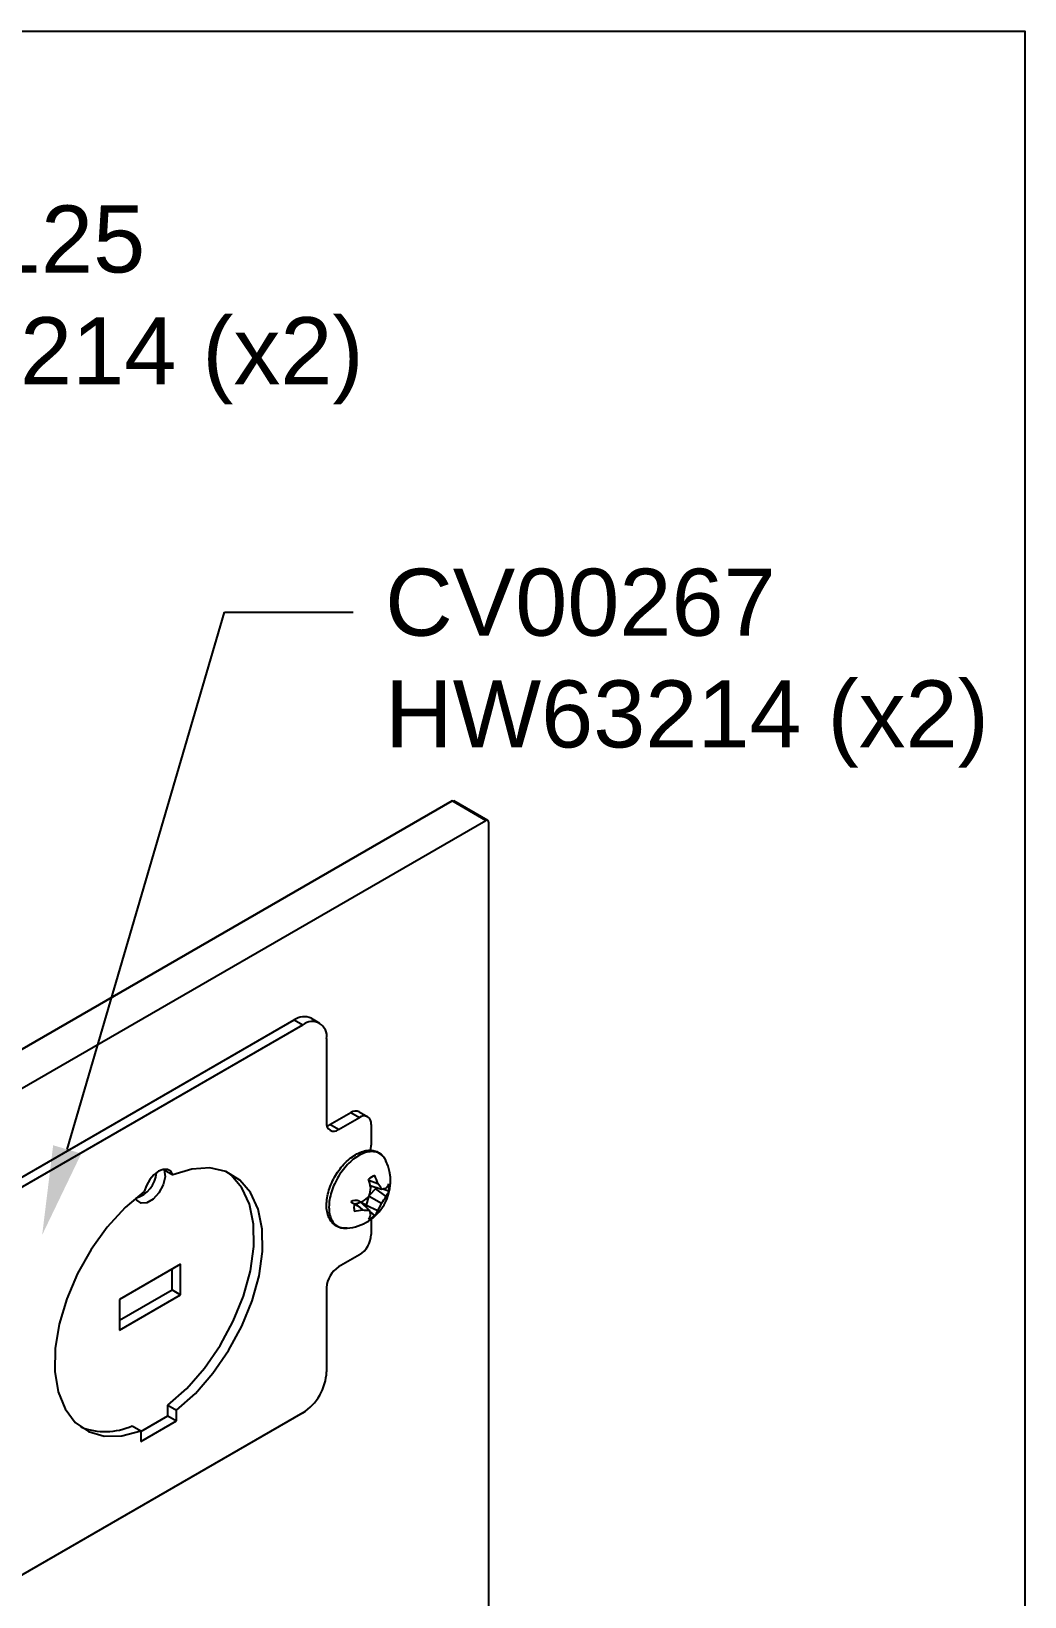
# Model space of a CAD drawing. Extents: x 0 to 7.59, y -7.34 to 0.
# Drawn here: x 4.806 to 7.592, y -4.391 to 0 of the extents above; entities that cross this region are included whole.
import ezdxf
from ezdxf import colors
from ezdxf.entities.mleader import LeaderData, LeaderLine
from ezdxf.math import Vec2, Vec3

# ---------------------------------------------------------------- set-up
doc = ezdxf.new("R2010")
doc.units = 0
doc.header["$LTSCALE"] = 0.5
doc.header["$MEASUREMENT"] = 0
for name, color, linetype in [('End Cap', 92, 'CONTINUOUS'), ('FAB DWG', 221, 'CONTINUOUS'), ('Hardware', 242, 'CONTINUOUS')]:
    doc.layers.add(name, color=color, linetype=linetype)
doc.layers.add('Text-Unprinted', color=131, linetype='CONTINUOUS', plot=False)
doc.styles.get("Standard").update_dxf_attribs({"font": 'arial.ttf'})

msp = doc.modelspace()

# ---------------------------------------------------------------- linework, layer by layer
at = {"layer": 'End Cap', "transparency": 16777216}
msp.add_line((5.9863, -2.1587), (4.1619, -3.2116), dxfattribs=at)
at = {"layer": 'End Cap', "linetype": 'Continuous', "transparency": 16777216}
for p, q in [((4.1619, -3.2116), (5.9863, -2.1587)), ((6.0814, -2.2136), (5.9863, -2.1587)), ((6.0864, -2.2131), (5.9913, -2.1582)), ((4.257, -3.2665), (6.0814, -2.2136)), ((6.0884, -2.2177), (6.0884, -4.5494))]:
    msp.add_line(p, q, dxfattribs=at)
msp.add_arc((6.0841, -2.217), 0.00437, 350.7797, 129.185, dxfattribs=at)
at = {"layer": 'Hardware', "linetype": 'Continuous', "lineweight": 25, "transparency": 16777216}
for p, q in [((4.7348, -3.2399), (5.5439, -2.7729)), ((4.7587, -3.2538), (5.5678, -2.7867)), ((5.5439, -2.7729), (5.5678, -2.7867)), ((5.5911, -2.7682), (5.615, -2.782)), ((5.6346, -2.8252), (5.6346, -3.0612)), ((5.644, -3.0666), (5.7024, -3.0329)), ((5.6679, -3.0805), (5.644, -3.0666)), ((5.6679, -3.0805), (5.7263, -3.0468)), ((5.7024, -3.0329), (5.7263, -3.0468)), ((5.7259, -3.0306), (5.7499, -3.0444)), ((5.7597, -3.066), (5.7597, -3.124)), ((5.1794, -3.1935), (5.2035, -3.2073)), ((5.7526, -3.2218), (5.7783, -3.2313)), ((5.772, -3.2464), (5.7549, -3.2645)), ((5.7569, -3.2375), (5.7887, -3.2472)), ((5.7768, -3.2436), (5.772, -3.2464)), ((5.772, -3.2464), (5.801, -3.2677)), ((5.7925, -3.2465), (5.8093, -3.2526)), ((5.7024, -3.2832), (5.7263, -3.297)), ((5.7143, -3.2881), (5.7354, -3.3056)), ((5.7259, -3.2808), (5.7499, -3.2947)), ((5.7301, -3.284), (5.7543, -3.3067)), ((5.7524, -3.2687), (5.7453, -3.2927)), ((5.7453, -3.2927), (5.7453, -3.2982)), ((5.7453, -3.2927), (5.7783, -3.3071)), ((5.7543, -3.267), (5.7887, -3.2868)), ((5.7597, -3.3315), (5.7597, -3.3742)), ((5.6915, -3.357), (5.6917, -3.357)), ((5.225, -3.4582), (5.0535, -3.5572)), ((5.225, -3.5439), (5.225, -3.4582)), ((5.7263, -3.432), (5.6679, -3.4657)), ((5.2011, -3.5301), (5.2011, -3.472)), ((5.0535, -3.6153), (5.2011, -3.5301)), ((5.0535, -3.6429), (5.225, -3.5439)), ((5.2011, -3.5301), (5.225, -3.5439)), ((5.6346, -3.5235), (5.6346, -3.7595)), ((5.0535, -3.5572), (5.0535, -3.6429)), ((5.1893, -3.8834), (5.1893, -3.8538)), ((5.1893, -3.8538), (5.2133, -3.8677)), ((5.5681, -3.8749), (4.7587, -4.3422)), ((5.1132, -3.9274), (5.1893, -3.8834)), ((5.1132, -3.9551), (5.2133, -3.8973)), ((5.1893, -3.8834), (5.2133, -3.8973)), ((5.2133, -3.8973), (5.2133, -3.8677)), ((5.0892, -3.9116), (5.1132, -3.9254)), ((5.1132, -3.9254), (5.1132, -3.9551))]:
    msp.add_line(p, q, dxfattribs=at)
at = {"layer": 'Hardware', "linetype": 'Continuous', "lineweight": 25, "transparency": 16777216, "flags": 128}
for points in [[(5.644, -3.0666), (5.6375, -3.0697), (5.6356, -3.0702)], [(5.6917, -3.357), (5.6917, -3.357), (5.6877, -3.3572), (5.6838, -3.3572), (5.6799, -3.3568), (5.6762, -3.3562), (5.6726, -3.3554), (5.6691, -3.3543), (5.6657, -3.3529), (5.6625, -3.3513), (5.6594, -3.3494), (5.6565, -3.3474), (5.6538, -3.345), (5.6512, -3.3425), (5.6487, -3.3398), (5.6465, -3.3368), (5.6444, -3.3336), (5.6425, -3.3302), (5.6407, -3.3266), (5.6392, -3.3228), (5.6379, -3.3189), (5.6367, -3.3147), (5.6358, -3.3104), (5.6351, -3.306), (5.6346, -3.3014), (5.6343, -3.2967), (5.6342, -3.2918), (5.6344, -3.2869), (5.6347, -3.2819), (5.6352, -3.2768), (5.636, -3.2717), (5.6369, -3.2665), (5.6381, -3.2613), (5.6394, -3.256), (5.6409, -3.2507), (5.6427, -3.2454), (5.6445, -3.2402), (5.6466, -3.2349), (5.6488, -3.2297), (5.6512, -3.2245), (5.6538, -3.2194), (5.6565, -3.2143), (5.6594, -3.2094), (5.6624, -3.2045), (5.6655, -3.1997), (5.6688, -3.195), (5.6722, -3.1904), (5.6757, -3.186), (5.6793, -3.1817), (5.683, -3.1776), (5.6868, -3.1736), (5.6906, -3.1698), (5.6946, -3.1661), (5.6986, -3.1627), (5.7027, -3.1594), (5.7068, -3.1564), (5.711, -3.1536), (5.7152, -3.1509), (5.7194, -3.1486), (5.7237, -3.1464), (5.7279, -3.1445), (5.7322, -3.1428), (5.7364, -3.1414), (5.7406, -3.1403), (5.7448, -3.1394), (5.7489, -3.1388), (5.753, -3.1385), (5.7569, -3.1385), (5.7608, -3.1387), (5.7646, -3.1392), (5.7683, -3.1399), (5.7718, -3.141), (5.7752, -3.1422), (5.7785, -3.1437), (5.7816, -3.1455), (5.7846, -3.1475), (5.7874, -3.1497), (5.7901, -3.1521), (5.7926, -3.1548), (5.7949, -3.1577), (5.7971, -3.1608), (5.7991, -3.1641), (5.8009, -3.1676), (5.8009, -3.1676)], [(5.8009, -3.1676), (5.8007, -3.1671), (5.7989, -3.1637), (5.7968, -3.1605), (5.7946, -3.1575), (5.7922, -3.1548), (5.7897, -3.1523), (5.7869, -3.1501), (5.784, -3.1481), (5.7809, -3.1465), (5.7777, -3.145), (5.7743, -3.1439), (5.7708, -3.1431), (5.7672, -3.1425), (5.7635, -3.1422), (5.7597, -3.1422), (5.7557, -3.1425), (5.7517, -3.1431), (5.7476, -3.1439), (5.7435, -3.145), (5.7393, -3.1465), (5.735, -3.1481), (5.7308, -3.1501), (5.7265, -3.1523), (5.7222, -3.1548), (5.7179, -3.1575), (5.7137, -3.1605), (5.7094, -3.1637), (5.7052, -3.1671), (5.7011, -3.1708), (5.697, -3.1747), (5.693, -3.1787), (5.689, -3.183), (5.6852, -3.1874), (5.6815, -3.192), (5.6779, -3.1967), (5.6744, -3.2016), (5.671, -3.2066), (5.6678, -3.2118), (5.6647, -3.217), (5.6618, -3.2223), (5.659, -3.2277), (5.6565, -3.2332), (5.6541, -3.2386), (5.6519, -3.2442), (5.6498, -3.2497), (5.648, -3.2552), (5.6464, -3.2608), (5.645, -3.2663), (5.6438, -3.2717), (5.6428, -3.2771), (5.6421, -3.2824), (5.6415, -3.2876), (5.6412, -3.2928), (5.6411, -3.2978), (5.6412, -3.3027), (5.6415, -3.3074), (5.6421, -3.312), (5.6428, -3.3164), (5.6438, -3.3207), (5.645, -3.3248), (5.6464, -3.3286), (5.648, -3.3323), (5.6498, -3.3357), (5.6519, -3.3389), (5.6541, -3.3419), (5.6565, -3.3446), (5.659, -3.3471), (5.6618, -3.3493), (5.6647, -3.3513), (5.6678, -3.3529), (5.671, -3.3544), (5.6744, -3.3555), (5.6779, -3.3563), (5.6815, -3.3569), (5.6852, -3.3572), (5.689, -3.3572), (5.6915, -3.357)], [(5.1794, -3.1935), (5.1815, -3.2126), (5.1762, -3.2353), (5.1644, -3.2575), (5.1482, -3.2753), (5.1304, -3.2855), (5.1142, -3.2865), (5.1023, -3.2779), (5.0994, -3.2723)], [(5.2035, -3.2073), (5.1973, -3.1974), (5.188, -3.1922), (5.1763, -3.1922), (5.1633, -3.1973), (5.1503, -3.2072), (5.1386, -3.2207), (5.1292, -3.2368), (5.1231, -3.2537)], [(5.1893, -3.8538), (5.2424, -3.8064), (5.2918, -3.7499), (5.3358, -3.6864), (5.3728, -3.618), (5.4015, -3.5472), (5.4209, -3.4766), (5.4303, -3.4085), (5.4294, -3.3456), (5.4181, -3.2899), (5.397, -3.2434), (5.3667, -3.2079), (5.3573, -3.2005)], [(5.2133, -3.8677), (5.2664, -3.8203), (5.3158, -3.7638), (5.3598, -3.7003), (5.3968, -3.6319), (5.4256, -3.5611), (5.445, -3.4904), (5.4544, -3.4224), (5.4534, -3.3594), (5.4422, -3.3037), (5.421, -3.2573), (5.3907, -3.2218), (5.3523, -3.1984), (5.3072, -3.188), (5.257, -3.191), (5.2035, -3.2073)], [(5.1231, -3.2537), (5.0696, -3.2992), (5.0194, -3.3542), (4.9743, -3.4166), (4.9359, -3.4843), (4.9056, -3.5548), (4.8844, -3.6257), (4.8732, -3.6944), (4.8722, -3.7585), (4.8816, -3.8157), (4.901, -3.8639), (4.9297, -3.9015), (4.9668, -3.9272), (5.0108, -3.9399), (5.0602, -3.9393), (5.1132, -3.9254)], [(5.7556, -3.3103), (5.7577, -3.312), (5.7694, -3.3219)]]:
    msp.add_lwpolyline(points, dxfattribs=at)
at = {"layer": 'Hardware', "linetype": 'Continuous', "lineweight": 25, "transparency": 16777216}
for centre, radius, start, end in [((5.5715, -2.8114), 0.0475, 65.6929, 125.6176), ((5.5939, -2.8186), 0.0412, 350.786, 129.2033), ((5.7162, -3.0522), 0.0237, 65.6929, 125.6176), ((5.6549, -3.0645), 0.0206, 170.786, 309.2033), ((5.7393, -3.0627), 0.0206, 350.786, 129.2033), ((5.6872, -3.1207), 0.0725, 345.7953, 357.3945), ((5.0739, -3.1936), 0.0837, 287.9721, 354.6973), ((5.6806, -3.2245), 0.133, 274.7062, 25.2992), ((5.7931, -3.2706), 0.0657, 111.1752, 128.8194), ((5.5028, -3.2982), 0.2613, 12.22, 17.5496), ((5.5619, -3.2242), 0.1971, 347.4581, 354.5537), ((5.6171, -3.284), 0.1695, 18.1062, 26.1164), ((5.6614, -3.3193), 0.1464, 29.5479, 36.9876), ((5.7766, -3.1631), 0.0849, 278.1782, 286.7243), ((5.7589, -3.2064), 0.0568, 317.937, 332.706), ((5.7444, -3.2425), 0.0657, 351.1794, 8.8206), ((5.7162, -3.3025), 0.0237, 65.6929, 125.6176), ((5.7769, -3.2988), 0.0657, 171.1794, 188.8206), ((5.6556, -3.0335), 0.2613, 282.4495, 287.7783), ((5.6211, -3.1218), 0.1971, 305.4459, 312.5413), ((5.6747, -3.2411), 0.1228, 327.488, 338.1381), ((5.6921, -3.211), 0.1228, 321.8614, 332.5121), ((5.7484, -3.2289), 0.0654, 323.6105, 338.7385), ((5.7004, -3.1397), 0.1695, 273.8819, 281.8915), ((5.7532, -3.1603), 0.1464, 263.0074, 270.4457), ((5.7041, -3.3013), 0.0568, 327.2944, 342.0608), ((5.7282, -3.2706), 0.0657, 291.1752, 308.8194), ((5.6755, -3.3382), 0.0849, 13.265, 21.8136), ((5.7183, -3.2809), 0.0654, 321.2628, 336.3886), ((5.6872, -3.371), 0.0725, 302.6055, 357.3945), ((5.707, -3.5268), 0.0725, 122.6055, 177.3945), ((5.4897, -3.7529), 0.145, 302.7143, 357.3945), ((5.0138, -3.7399), 0.1875, 248.5572, 293.7243)]:
    msp.add_arc(centre, radius, start, end, dxfattribs=at)
at = {"layer": 'Text-Unprinted', "ltscale": 0.5, "transparency": 16777216}
msp.add_lwpolyline([(0, 0), (7.592, 0), (7.592, -7.1239), (0, -7.1239)], close=True, dxfattribs=at)

# ---------------------------------------------------------------- leaders
at = {"layer": 'FAB DWG', "transparency": 16777216}
ml = msp.add_multileader_mtext('Standard', dxfattribs=at)
ml.set_content('BK01125\\PHW63214 (x2)', color=256)
ml.set_leader_properties()
ml.build(insert=Vec2(0, 0))
ml.multileader.update_dxf_attribs({"text_right_attachment_type": 2, "dogleg_length": 0.36, "arrow_head_size": 0.25})
ctx = ml.context
ctx.base_point, ctx.char_height, ctx.arrow_head_size, ctx.landing_gap_size, ctx.plane_origin = Vec3(3.9553, -0.6102), 0.188, 0.25, 0.09, Vec3(4.5683, -1.1922)
ctx.right_attachment = 2
notes = []
notes.append((ctx, [(1, (1, 1, 0), (3.5953, -0.6102), (1, 0), 0.36, [(0, [(3.0955, -1.1922)], 0, [])])]))
ctx.mtext.insert, ctx.mtext.width, ctx.mtext.flow_direction = Vec3(4.0453, -0.4885), 1.736568, 5
ml = msp.add_multileader_mtext('Standard', dxfattribs=at)
ml.set_content('CV00267\\PHW63214 (x2)', color=256)
ml.set_leader_properties()
ml.build(insert=Vec2(0, 0))
ml.multileader.update_dxf_attribs({"text_right_attachment_type": 2, "dogleg_length": 0.36, "arrow_head_size": 0.25})
ctx = ml.context
ctx.base_point, ctx.char_height, ctx.arrow_head_size, ctx.landing_gap_size, ctx.plane_origin = Vec3(5.7086, -1.6288), 0.188, 0.25, 0.09, Vec3(4.5122, -5.3076)
ctx.right_attachment = 2
notes.append((ctx, [(1, (1, 1, 0), (5.3486, -1.6288), (1, 0), 0.36, [(0, [(4.8369, -3.3759)], 0, [])])]))
ctx.mtext.insert, ctx.mtext.flow_direction = Vec3(5.7986, -1.5072), 5
for ctx, leaders in notes:
    for number, flags, end, landing, length, lines in leaders:
        leader = LeaderData()
        leader.index, (leader.has_last_leader_line, leader.has_dogleg_vector, leader.attachment_direction) = number, flags
        leader.last_leader_point, leader.dogleg_vector, leader.dogleg_length = Vec3(end), Vec3(landing), length
        for number, points, colour, breaks in lines:
            line = LeaderLine()
            line.index, line.vertices, line.color, line.breaks = number, Vec3.list(points), colors.encode_raw_color(colour), breaks
            leader.lines.append(line)
        ctx.leaders.append(leader)

doc.saveas('drawing.dxf')
